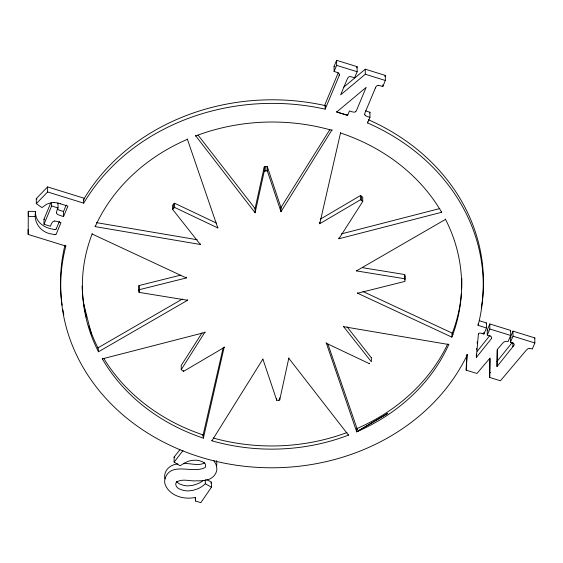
<?xml version="1.0" encoding="UTF-8"?>
<svg xmlns="http://www.w3.org/2000/svg" width="563" height="563" viewBox="0 0 563 563"><rect width="100%" height="100%" fill="white"/><g stroke="black" fill="none" stroke-linecap="round" stroke-linejoin="round"><path stroke-width="0.84" d="M467.234 354.359L467.248 354.873A211.259 182.208 -0.3 0 1 208.387 459.422A211.259 182.208 -0.3 0 1 65.829 246.094L28.178 234.426L28.291 211.336L35.624 211.414C33.041 222.737 41.359 233.131 52.69 234.159A13.73 11.844 -0.3 0 0 54.505 234.644L54.822 234.665A1.45 1.253 -0.3 0 0 55.061 234.658M441.673 211.864L441.652 212.286L338.898 238.754L362.741 201.498L362.713 197.289L360.482 195.537L360.503 199.745L319.742 223.722L340.615 132.565M326.174 342.691L356.696 431.8L387.752 413.404L356.696 431.8L356.745 428.626A189.865 163.763 -0.3 0 0 447.662 344.056M325.168 109.166L325.231 105.605A211.491 182.412 -0.3 0 0 83.493 199.724L83.732 203.159A211.259 182.208 -0.3 0 1 325.168 109.166L338.567 77.11A21.647 18.67 -0.3 0 0 339.172 75.491M347.638 114.901L347.631 115.345A211.259 182.208 -0.3 0 0 336.681 112.03L336.702 111.594M482.224 333.528L483.913 334.056L486.46 327.962L478.078 325.365A211.259 182.208 -0.3 0 0 367.604 122.966L367.618 121.854M529.452 348.497A3.469 2.991 -0.3 0 0 527.665 348.947A2.449 2.111 -0.3 0 0 527.475 349.095L526.44 350.045A28.861 24.892 -0.3 0 0 525.413 351.206L500.437 380.778L489.683 377.442L489.916 359.032M489.683 377.442L490.056 358.012L476.917 373.487L466.164 370.151L466.882 354.613M529.452 348.483L530.163 348.525A10.943 9.437 -0.3 0 1 532.295 349.067L534.85 342.958L534.822 337.906L512.984 331.143L510.437 337.23L510.458 342.283L511.95 342.761A21.908 18.896 -0.3 0 1 512.668 343.015L513.238 343.254A1.759 1.513 -0.3 0 1 514.096 345.182L514.012 345.239A12.921 11.147 -0.3 0 1 513.231 346.28L497.009 366.562L497.213 349.743M497.009 366.562L497.34 349.447L502.358 343.536A4.342 3.744 -0.3 0 0 502.597 343.296L502.935 342.909A7.199 6.207 -0.3 0 1 503.47 342.346L505.461 341.305L508.108 341.551L510.655 335.464L510.627 330.411L489.796 323.957L487.248 330.045L487.276 335.098L489.015 335.632A15.335 13.223 -0.3 0 1 489.676 335.851L491.316 336.744A1.949 1.682 -0.3 0 1 491.548 338.307M35.624 211.414C34.646 221.245 43.851 227.853 52.662 229.113A16.763 14.462 -0.3 0 0 54.09 229.507L54.794 229.613M195.495 135.57L255.102 212.786L255.074 208.577L264.286 166.789L267.305 166.662L267.326 170.87L280.986 211.709L332.079 129.694M211.906 440.4L211.92 440.794A189.632 163.559 -0.3 0 0 348.469 435.143L348.497 434.347M357.611 292.697L357.618 293.224L451.857 337.146A189.632 163.559 -0.3 0 0 445.516 219.38L445.537 218.944M451.857 337.146L452.047 333.88A189.865 163.763 -0.3 0 0 461.371 293.365M478.078 325.365L478.163 323.922M356.696 431.8A189.632 163.559 -0.3 0 0 448.767 344.528L448.795 344.113M213.708 460.4L216.023 464.419L216.861 468.325A13.603 11.732 -0.3 0 1 216.579 470.935A14.568 12.562 -0.3 0 1 215.749 473.244A13.512 11.654 -0.3 0 1 212.969 476.868C208.62 480.922 202.272 480.83 196.705 480.823C190.442 481.428 183.074 478.508 177.127 481.675M466.164 370.151L467.248 354.873M476.558 349.785L476.671 348.476M477.135 343.233L477.248 341.917M491.52 338.3L491.372 338.567A16.981 14.645 -0.3 0 1 490.5 339.763L476.354 357.456L478.304 335.105A22.809 19.67 -0.3 0 1 478.36 334.605L478.451 334.056M280.726 209.232L280.965 207.501L329.876 129.596M255.102 212.786L264.307 170.997L264.286 166.789M288.875 357.85L279.677 400.159L279.663 397.795M202.884 435.959L223.265 347.364M203.088 435.924L203.306 434.981A189.865 163.763 -0.3 0 1 103.768 358.385M102.283 358.251L102.332 358.87A189.632 163.559 -0.3 0 0 203.37 438.148L224.236 346.907M339.165 75.491L339.327 74.696A1.773 1.527 -0.3 0 0 339.327 74.422M54.71 221.02A2.991 2.576 -0.3 0 0 52.845 221.808A3.244 2.801 -0.3 0 0 52.612 221.991L51.564 223.518A16.2 13.969 -0.3 0 0 51.163 224.391L50.388 226.242L44.005 224.264L43.977 219.211L50.663 203.229M44.005 224.264L51.641 205.995L51.627 202.631L53.879 202.497M57.7 203.637L58.003 202.919L58.024 207.972L57.342 209.605A24.533 21.162 -0.3 0 0 56.856 210.872L56.504 212.49A2.294 1.978 -0.3 0 0 56.532 212.842M59.432 221.294L56.772 227.642A16.517 14.244 -0.3 0 1 56.173 228.916M56.511 212.849A2.864 2.47 -0.3 0 0 57.454 214.271A2.843 2.456 -0.3 0 0 57.686 214.44L59.791 215.376A31.514 27.186 -0.3 0 0 61.064 215.791L63.549 216.565L63.52 211.512L66.244 204.988M63.549 216.565L67.912 206.121L60.325 203.771M339.341 74.422A2.358 2.034 -0.3 0 0 338.687 73.281A2.252 1.942 -0.3 0 0 338.532 73.127L337.673 72.648A10.943 9.437 -0.3 0 0 336.385 72.177L334.098 71.466L334.07 66.413L336.618 60.325L357.118 66.673L357.139 71.726L354.591 77.814L352.149 77.061A11.922 10.282 -0.3 0 0 350.643 76.667L349.848 76.596A1.527 1.316 -0.3 0 0 349.56 76.624A2.583 2.231 -0.3 0 0 348.272 77.349L347.54 78.447A27.812 23.984 -0.3 0 0 346.984 79.693L340.636 94.858L365.288 74.253L365.26 69.2L385.338 75.421L385.366 80.474L382.819 86.561L380.138 85.731A7.164 6.179 -0.3 0 0 378.505 85.358M334.098 71.466L336.646 65.371L336.618 60.325M338.257 72.747L324.717 105.119L325.365 105.316M324.95 106.28L325.231 105.605M356.639 67.82L357.118 66.673M375.394 87.976L365.204 112.354A5.757 4.968 -0.3 0 0 364.725 114.395M369.624 113.015L369.94 112.255L367.794 111.587A12.435 10.725 -0.3 0 1 366.034 110.939L365.704 110.749M384.867 76.568L385.338 75.421M367.604 122.966L369.968 117.301L369.94 112.255M486.115 323.676L486.432 322.916L479.38 320.727M487.276 335.098L489.824 329.003L489.796 323.957M510.31 331.171L510.627 330.411M510.458 342.283L513.006 336.188L512.984 331.143M534.505 338.673L534.822 337.906M56.166 228.916L55.878 229.31A1.386 1.196 -0.3 0 1 54.963 229.598M211.92 440.794L262.991 358.92M224.236 347.434L183.482 371.411L181.244 369.659L181.223 365.45L202.082 332.853M181.244 369.659L205.08 331.881M210.752 483.138L211.414 482.174L206.811 479.577M211.414 482.174L211.442 487.227L200.808 502.675L195.467 501.021L195.178 497.446C183.876 499.965 169.041 495.771 164.98 483.955A13.913 11.999 -0.3 0 1 164.79 479.838C169.519 460.52 192.961 474.285 204.988 467.557A4.004 3.448 -0.3 0 0 205.671 466.523L205.467 464.369A6.348 5.475 -0.3 0 0 204.58 463.18L202.631 461.815L199.415 460.689A16.221 13.991 -0.3 0 0 195.783 460.189L192.025 460.407A18.459 15.919 -0.3 0 0 188.148 461.364L184.192 463.166L180.16 465.812L174.115 462.11L174.087 457.057L179.914 449.76M55.99 234.264L56.307 233.751A19.367 16.707 -0.3 0 0 56.793 232.695L61.001 222.652L58.77 221.963A36.574 31.542 -0.3 0 0 56.779 221.386L54.717 221.055M216.431 223.096L174.629 203.229L172.588 205.164L172.616 209.373L200.351 244.49L95.21 226.629L95.161 225.988M174.115 462.11L182.996 450.562M477.185 351.333L490.049 335.252M496.988 361.509L511.858 342.916M51.669 202.567L46.813 204.137L41.944 207.606L36.306 203.63L36.285 198.577L47.595 186.923L84.063 198.225M36.306 203.63L47.616 191.969L47.595 186.923M172.616 209.373L174.65 207.437L174.629 203.229M326.174 343.212L369.391 363.663M205.277 479.549L205.298 483.758L202.94 485.785A24.638 21.246 -0.3 0 1 197.507 488.888L192.842 490.387L188.148 490.915A17.544 15.131 -0.3 0 1 183.587 490.401C180.413 489.599 175.684 488.065 175.705 484.06A3.828 3.301 -0.3 0 1 175.916 483.216L176.142 482.772A4.215 3.631 -0.3 0 1 177.134 481.675M343.69 87.23L365.26 69.2M204.643 462.807C198.345 466.551 190.252 462.807 183.51 463.694M347.075 326.85L371.221 357.66M320.361 219.141L360.482 195.537M97.807 347.941L182.398 299.03M88.989 326.146A189.865 163.763 -0.3 0 0 98.251 348.525L98.469 351.776L187.563 300.262L187.563 299.734M356.414 270.374L356.414 270.894L445.516 219.38M341.417 233.884L439.823 208.542M102.332 358.87L205.087 332.402M139.061 291.078L138.97 285.568L180.42 275.208M186.36 277.144L186.367 277.939L138.991 289.776L139.033 290.592L139.131 292.387L187.563 300.262M357.618 293.224L404.987 281.38L404.959 276.968M177.859 463.94C171.814 464.355 165.635 468.458 164.762 474.792A13.913 11.999 -0.3 0 0 164.952 478.902M264.307 170.997L267.326 170.87M279.206 400.18L278.727 400.202M278.544 400.209L278.164 400.223M277.974 400.237L277.503 400.251M262.998 359.447L276.75 400.279M35.652 216.459L28.319 216.389L28.291 211.336M378.498 85.379L378.167 85.372A1.759 1.513 -0.3 0 0 377.886 85.4A2.555 2.203 -0.3 0 0 376.626 86.048A2.632 2.266 -0.3 0 0 376.457 86.181L376.147 86.561A9.48 8.171 -0.3 0 0 375.408 87.983M362.445 267.671L404.825 274.561L404.91 279.832M356.414 270.894L404.846 278.769M96.428 222.631L197.205 239.747M343.627 326.146L343.634 326.674L448.767 344.528M336.646 65.371L357.139 71.726M365.288 74.253L385.366 80.474M334.07 66.413L335.069 66.723M369.968 117.301L367.822 116.64A14.026 12.097 -0.3 0 1 366.337 116.112L365.633 115.739M83.493 199.724L84.218 199.949M47.616 191.969L83.732 203.159M489.824 329.003L510.655 335.464M513.006 336.188L534.85 342.958M487.248 330.045L488.008 330.284M51.641 205.995L58.024 207.972M63.52 211.512L61.043 210.745A27.777 23.956 -0.3 0 1 59.221 210.126L57.658 209.394A2.843 2.456 -0.3 0 1 57.32 209.14A2.864 2.47 -0.3 0 1 57.137 208.972M43.977 219.211L44.773 219.464M466.136 365.105L466.811 365.31M489.662 372.396L490.331 372.6M510.437 337.23L511.246 337.483M362.959 291.514L452.624 333.31M452.047 333.88L453.039 334.345M92.1 233.575L92.128 234.011L186.367 277.939M174.65 207.437L217.804 227.945L217.797 227.156M205.298 483.758L211.442 487.227M174.087 457.057L174.847 457.522M36.285 198.577L36.989 199.077M360.503 199.745L362.741 201.498M343.634 326.674L371.369 361.791L371.348 357.575M198.014 135.057L255.074 208.577L255.518 210.288M288.882 358.371L348.469 435.143M176.388 481.52L179.182 483.8L183.559 485.348A17.544 15.131 -0.3 0 0 188.126 485.862L192.813 485.334L197.479 483.842A24.638 21.246 -0.3 0 0 202.912 480.732M327.856 343.944L357.336 429.506M356.745 428.626L357.104 429.66M187.275 138.913L217.804 227.945M267.305 166.662L280.965 207.501L280.986 211.709M83.521 303.161L91.565 334.83M216.431 460.625L216.832 463.279A13.603 11.732 -0.3 0 1 216.551 465.882M65.794 245.665L65.829 246.094M138.97 285.568L139.131 292.387M404.896 275.525L404.917 276.039M404.952 276.757L404.931 276.349M203.306 434.981L203.37 438.148M512.858 342.522L512.879 346.731M486.432 322.916L486.46 327.962M483.906 332.367L483.913 334.056M476.333 354.092L476.354 357.456M382.812 84.879L382.819 86.561M369.328 363.191L369.328 363.719M361.601 196.065L361.622 200.618M338.891 237.966L338.898 238.754M319.735 222.146L319.742 223.722M276.644 398.442L276.651 400.286M265.792 166.381L265.82 170.934M200.344 243.962L200.351 244.49M195.445 497.657L195.467 501.021M183.475 370.623L183.482 371.411M173.608 203.848L173.629 208.401M28.15 229.38L28.178 234.426M98.469 351.776A189.632 163.559 -0.3 0 1 92.128 234.011M95.21 226.629A189.632 163.559 -0.3 0 1 187.282 139.357M195.509 136.014A189.632 163.559 -0.3 0 1 332.057 130.363M340.608 133.009A189.632 163.559 -0.3 0 1 441.652 212.286M461.787 278.312A189.865 163.763 -0.3 0 1 461.646 289.22M347.047 432.525A189.865 163.763 -0.3 0 1 213.314 438.035M86.547 317.659A189.865 163.763 -0.3 0 1 82.156 286.11M368.434 119.75A211.491 182.412 -0.3 0 1 481.274 308.109M63.816 314.745A211.491 182.412 -0.3 0 1 62.824 309.559M62.134 305.223A211.491 182.412 -0.3 0 1 64.956 245.172M482.224 333.535A12.499 10.781 -0.3 0 0 480.76 333.141L479.775 333.071A1.555 1.337 -0.3 0 0 479.465 333.12A1.492 1.288 -0.3 0 0 478.48 333.929M365.457 115.633A2.456 2.118 -0.3 0 1 364.81 114.395M355.661 111.671A1.457 1.26 -0.3 0 0 355.851 111.488L356.28 110.82A21.69 18.706 -0.3 0 0 356.991 109.292L366.154 87.385L336.681 112.03L347.631 115.345L349.468 110.953L351.868 111.692A11.978 10.331 -0.3 0 0 353.198 112.044L354.19 112.15A2.132 1.837 -0.3 0 0 354.416 112.143A2.168 1.872 -0.3 0 0 355.675 111.685M55.92 234.377A1.386 1.196 -0.3 0 1 55.061 234.651M53.879 202.455A24.983 21.549 -0.3 0 1 60.304 203.813"/></g></svg>
